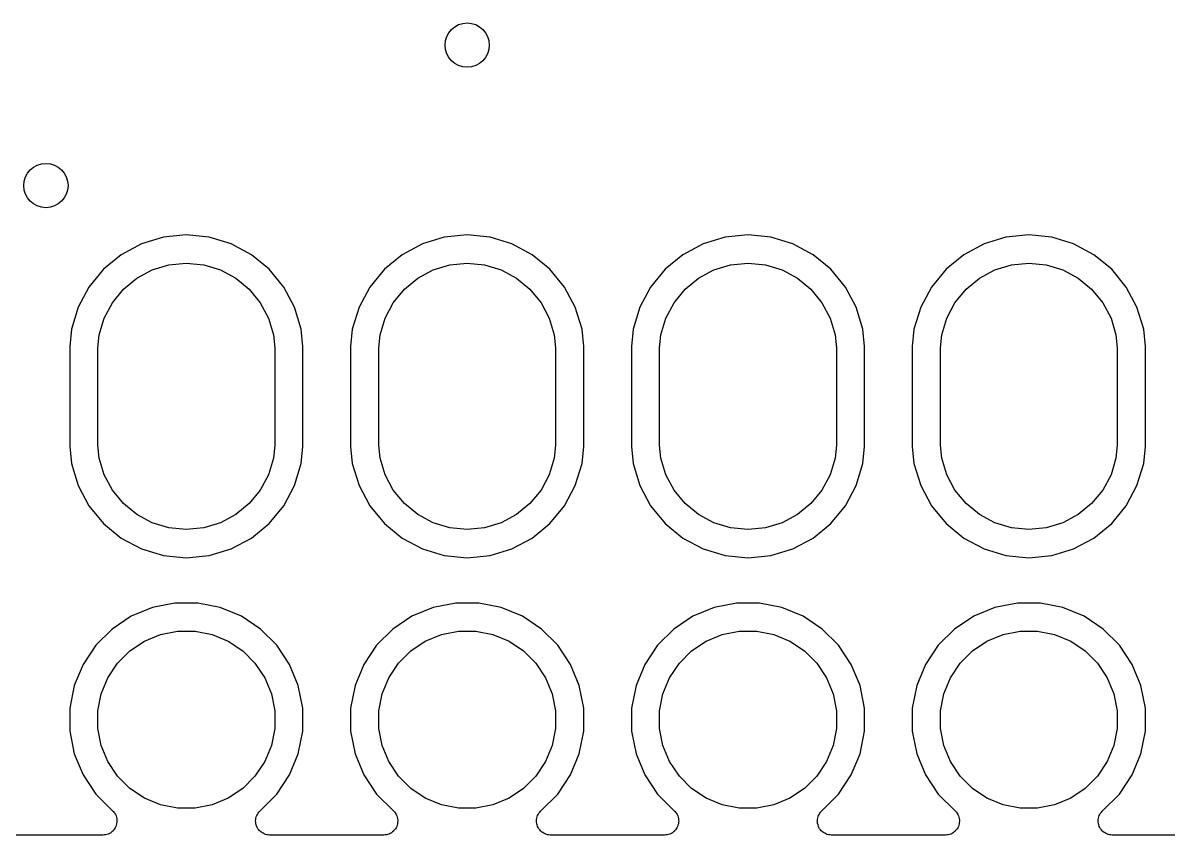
# Model space of a CAD drawing. Extents: x 74.6 to 163.3, y -89.7 to -63.9.
# Drawn here: x 119.81 to 130.16, y -89.69 to -82.35 of the extents above; entities that cross this region are included whole.
import ezdxf

# ---------------------------------------------------------------- set-up
doc = ezdxf.new("R2010")
doc.units = 0
doc.layers.add('BLACK', color=7, linetype='CONTINUOUS')

msp = doc.modelspace()

# ---------------------------------------------------------------- linework, layer by layer
at = {"layer": 'BLACK', "linetype": 'CONTINUOUS'}
for p, q in [((121.078, -84.2862), (120.88, -84.3465)), ((121.285, -84.2659), (121.078, -84.2862)), ((121.492, -84.2862), (121.285, -84.2659)), ((121.69, -84.3465), (121.492, -84.2862)), ((123.618, -84.2862), (123.42, -84.3465)), ((123.825, -84.2659), (123.618, -84.2862)), ((124.032, -84.2862), (123.825, -84.2659)), ((124.23, -84.3465), (124.032, -84.2862)), ((126.158, -84.2862), (125.96, -84.3465)), ((126.365, -84.2659), (126.158, -84.2862)), ((126.572, -84.2862), (126.365, -84.2659)), ((126.77, -84.3465), (126.572, -84.2862)), ((128.698, -84.2862), (128.5, -84.3465)), ((128.905, -84.2659), (128.698, -84.2862)), ((129.112, -84.2862), (128.905, -84.2659)), ((129.31, -84.3465), (129.112, -84.2862)), ((120.88, -84.3465), (120.697, -84.4444)), ((121.873, -84.4444), (121.69, -84.3465)), ((123.42, -84.3465), (123.237, -84.4444)), ((124.413, -84.4444), (124.23, -84.3465)), ((125.96, -84.3465), (125.777, -84.4444)), ((126.953, -84.4444), (126.77, -84.3465)), ((128.5, -84.3465), (128.317, -84.4444)), ((129.493, -84.4444), (129.31, -84.3465)), ((120.697, -84.4444), (120.536, -84.5761)), ((122.034, -84.5761), (121.873, -84.4444)), ((123.237, -84.4444), (123.076, -84.5761)), ((124.574, -84.5761), (124.413, -84.4444)), ((125.777, -84.4444), (125.616, -84.5761)), ((127.114, -84.5761), (126.953, -84.4444)), ((128.317, -84.4444), (128.156, -84.5761)), ((129.654, -84.5761), (129.493, -84.4444)), ((120.536, -84.5761), (120.404, -84.7366)), ((120.838, -84.6566), (120.977, -84.5823)), ((120.977, -84.5823), (121.128, -84.5366)), ((121.128, -84.5366), (121.285, -84.5211)), ((121.285, -84.5211), (121.442, -84.5366)), ((121.442, -84.5366), (121.593, -84.5823)), ((121.593, -84.5823), (121.732, -84.6566)), ((122.166, -84.7366), (122.034, -84.5761)), ((123.076, -84.5761), (122.944, -84.7366)), ((123.378, -84.6566), (123.517, -84.5823)), ((123.517, -84.5823), (123.668, -84.5366)), ((123.668, -84.5366), (123.825, -84.5211)), ((123.825, -84.5211), (123.982, -84.5366)), ((123.982, -84.5366), (124.133, -84.5823)), ((124.133, -84.5823), (124.272, -84.6566)), ((124.706, -84.7366), (124.574, -84.5761)), ((125.616, -84.5761), (125.484, -84.7366)), ((125.918, -84.6566), (126.057, -84.5823)), ((126.057, -84.5823), (126.208, -84.5366)), ((126.208, -84.5366), (126.365, -84.5211)), ((126.365, -84.5211), (126.522, -84.5366)), ((126.522, -84.5366), (126.673, -84.5823)), ((126.673, -84.5823), (126.812, -84.6566)), ((127.246, -84.7366), (127.114, -84.5761)), ((128.156, -84.5761), (128.024, -84.7366)), ((128.458, -84.6566), (128.597, -84.5823)), ((128.597, -84.5823), (128.748, -84.5366)), ((128.748, -84.5366), (128.905, -84.5211)), ((128.905, -84.5211), (129.062, -84.5366)), ((129.062, -84.5366), (129.213, -84.5823)), ((129.213, -84.5823), (129.352, -84.6566)), ((129.786, -84.7366), (129.654, -84.5761)), ((120.717, -84.7566), (120.838, -84.6566)), ((121.732, -84.6566), (121.853, -84.7566)), ((123.257, -84.7566), (123.378, -84.6566)), ((124.272, -84.6566), (124.393, -84.7566)), ((125.797, -84.7566), (125.918, -84.6566)), ((126.812, -84.6566), (126.933, -84.7566)), ((128.337, -84.7566), (128.458, -84.6566)), ((129.352, -84.6566), (129.473, -84.7566)), ((120.404, -84.7366), (120.307, -84.9197)), ((120.617, -84.8784), (120.717, -84.7566)), ((121.853, -84.7566), (121.953, -84.8784)), ((122.263, -84.9197), (122.166, -84.7366)), ((122.944, -84.7366), (122.847, -84.9197)), ((123.157, -84.8784), (123.257, -84.7566)), ((124.393, -84.7566), (124.493, -84.8784)), ((124.803, -84.9197), (124.706, -84.7366)), ((125.484, -84.7366), (125.387, -84.9197)), ((125.697, -84.8784), (125.797, -84.7566)), ((126.933, -84.7566), (127.033, -84.8784)), ((127.343, -84.9197), (127.246, -84.7366)), ((128.024, -84.7366), (127.927, -84.9197)), ((128.237, -84.8784), (128.337, -84.7566)), ((129.473, -84.7566), (129.573, -84.8784)), ((129.883, -84.9197), (129.786, -84.7366)), ((120.307, -84.9197), (120.246, -85.1184)), ((120.542, -85.0174), (120.617, -84.8784)), ((121.953, -84.8784), (122.028, -85.0174)), ((122.324, -85.1184), (122.263, -84.9197)), ((122.847, -84.9197), (122.786, -85.1184)), ((123.082, -85.0174), (123.157, -84.8784)), ((124.493, -84.8784), (124.568, -85.0174)), ((124.864, -85.1184), (124.803, -84.9197)), ((125.387, -84.9197), (125.326, -85.1184)), ((125.622, -85.0174), (125.697, -84.8784)), ((127.033, -84.8784), (127.108, -85.0174)), ((127.404, -85.1184), (127.343, -84.9197)), ((127.927, -84.9197), (127.866, -85.1184)), ((128.162, -85.0174), (128.237, -84.8784)), ((129.573, -84.8784), (129.648, -85.0174)), ((129.944, -85.1184), (129.883, -84.9197)), ((120.497, -85.1682), (120.542, -85.0174)), ((122.028, -85.0174), (122.073, -85.1682)), ((123.037, -85.1682), (123.082, -85.0174)), ((124.568, -85.0174), (124.613, -85.1682)), ((125.577, -85.1682), (125.622, -85.0174)), ((127.108, -85.0174), (127.153, -85.1682)), ((128.117, -85.1682), (128.162, -85.0174)), ((129.648, -85.0174), (129.693, -85.1682)), ((120.246, -85.1184), (120.231, -85.2732)), ((122.339, -85.2732), (122.324, -85.1184)), ((122.786, -85.1184), (122.771, -85.2732)), ((124.879, -85.2732), (124.864, -85.1184)), ((125.326, -85.1184), (125.311, -85.2732)), ((127.419, -85.2732), (127.404, -85.1184)), ((127.866, -85.1184), (127.851, -85.2732)), ((129.959, -85.2732), (129.944, -85.1184)), ((120.485, -85.2857), (120.497, -85.1682)), ((122.073, -85.1682), (122.085, -85.2857)), ((123.025, -85.2857), (123.037, -85.1682)), ((124.613, -85.1682), (124.625, -85.2857)), ((125.565, -85.2857), (125.577, -85.1682)), ((127.153, -85.1682), (127.165, -85.2857)), ((128.105, -85.2857), (128.117, -85.1682)), ((129.693, -85.1682), (129.705, -85.2857)), ((120.231, -85.2732), (120.231, -86.1768)), ((120.485, -86.1643), (120.485, -85.2857)), ((122.085, -85.2857), (122.085, -86.1643)), ((122.339, -86.1768), (122.339, -85.2732)), ((122.771, -85.2732), (122.771, -86.1768)), ((123.025, -86.1643), (123.025, -85.2857)), ((124.625, -85.2857), (124.625, -86.1643)), ((124.879, -86.1768), (124.879, -85.2732)), ((125.311, -85.2732), (125.311, -86.1768)), ((125.565, -86.1643), (125.565, -85.2857)), ((127.165, -85.2857), (127.165, -86.1643)), ((127.419, -86.1768), (127.419, -85.2732)), ((127.851, -85.2732), (127.851, -86.1768)), ((128.105, -86.1643), (128.105, -85.2857)), ((129.705, -85.2857), (129.705, -86.1643)), ((129.959, -86.1768), (129.959, -85.2732)), ((120.497, -86.2818), (120.485, -86.1643)), ((122.085, -86.1643), (122.073, -86.2818)), ((123.037, -86.2818), (123.025, -86.1643)), ((124.625, -86.1643), (124.613, -86.2818)), ((125.577, -86.2818), (125.565, -86.1643)), ((127.165, -86.1643), (127.153, -86.2818)), ((128.117, -86.2818), (128.105, -86.1643)), ((129.705, -86.1643), (129.693, -86.2818)), ((120.231, -86.1768), (120.246, -86.3316)), ((122.324, -86.3316), (122.339, -86.1768)), ((122.771, -86.1768), (122.786, -86.3316)), ((124.864, -86.3316), (124.879, -86.1768)), ((125.311, -86.1768), (125.326, -86.3316)), ((127.404, -86.3316), (127.419, -86.1768)), ((127.851, -86.1768), (127.866, -86.3316)), ((129.944, -86.3316), (129.959, -86.1768)), ((120.246, -86.3316), (120.307, -86.5303)), ((120.542, -86.4326), (120.497, -86.2818)), ((122.073, -86.2818), (122.028, -86.4326)), ((122.263, -86.5303), (122.324, -86.3316)), ((122.786, -86.3316), (122.847, -86.5303)), ((123.082, -86.4326), (123.037, -86.2818)), ((124.613, -86.2818), (124.568, -86.4326)), ((124.803, -86.5303), (124.864, -86.3316)), ((125.326, -86.3316), (125.387, -86.5303)), ((125.622, -86.4326), (125.577, -86.2818)), ((127.153, -86.2818), (127.108, -86.4326)), ((127.343, -86.5303), (127.404, -86.3316)), ((127.866, -86.3316), (127.927, -86.5303)), ((128.162, -86.4326), (128.117, -86.2818)), ((129.693, -86.2818), (129.648, -86.4326)), ((129.883, -86.5303), (129.944, -86.3316)), ((120.617, -86.5716), (120.542, -86.4326)), ((122.028, -86.4326), (121.953, -86.5716)), ((123.157, -86.5716), (123.082, -86.4326)), ((124.568, -86.4326), (124.493, -86.5716)), ((125.697, -86.5716), (125.622, -86.4326)), ((127.108, -86.4326), (127.033, -86.5716)), ((128.237, -86.5716), (128.162, -86.4326)), ((129.648, -86.4326), (129.573, -86.5716)), ((120.307, -86.5303), (120.404, -86.7134)), ((120.717, -86.6934), (120.617, -86.5716)), ((121.953, -86.5716), (121.853, -86.6934)), ((122.166, -86.7134), (122.263, -86.5303)), ((122.847, -86.5303), (122.944, -86.7134)), ((123.257, -86.6934), (123.157, -86.5716)), ((124.493, -86.5716), (124.393, -86.6934)), ((124.706, -86.7134), (124.803, -86.5303)), ((125.387, -86.5303), (125.484, -86.7134)), ((125.797, -86.6934), (125.697, -86.5716)), ((127.033, -86.5716), (126.933, -86.6934)), ((127.246, -86.7134), (127.343, -86.5303)), ((127.927, -86.5303), (128.024, -86.7134)), ((128.337, -86.6934), (128.237, -86.5716)), ((129.573, -86.5716), (129.473, -86.6934)), ((129.786, -86.7134), (129.883, -86.5303)), ((120.404, -86.7134), (120.536, -86.8739)), ((120.838, -86.7934), (120.717, -86.6934)), ((120.977, -86.8677), (120.838, -86.7934)), ((121.732, -86.7934), (121.593, -86.8677)), ((121.853, -86.6934), (121.732, -86.7934)), ((122.034, -86.8739), (122.166, -86.7134)), ((122.944, -86.7134), (123.076, -86.8739)), ((123.378, -86.7934), (123.257, -86.6934)), ((123.517, -86.8677), (123.378, -86.7934)), ((124.272, -86.7934), (124.133, -86.8677)), ((124.393, -86.6934), (124.272, -86.7934)), ((124.574, -86.8739), (124.706, -86.7134)), ((125.484, -86.7134), (125.616, -86.8739)), ((125.918, -86.7934), (125.797, -86.6934)), ((126.057, -86.8677), (125.918, -86.7934)), ((126.812, -86.7934), (126.673, -86.8677)), ((126.933, -86.6934), (126.812, -86.7934)), ((127.114, -86.8739), (127.246, -86.7134)), ((128.024, -86.7134), (128.156, -86.8739)), ((128.458, -86.7934), (128.337, -86.6934)), ((128.597, -86.8677), (128.458, -86.7934)), ((129.352, -86.7934), (129.213, -86.8677)), ((129.473, -86.6934), (129.352, -86.7934)), ((129.654, -86.8739), (129.786, -86.7134)), ((120.536, -86.8739), (120.697, -87.0056)), ((121.128, -86.9134), (120.977, -86.8677)), ((121.593, -86.8677), (121.442, -86.9134)), ((121.873, -87.0056), (122.034, -86.8739)), ((123.076, -86.8739), (123.237, -87.0056)), ((123.668, -86.9134), (123.517, -86.8677)), ((124.133, -86.8677), (123.982, -86.9134)), ((124.413, -87.0056), (124.574, -86.8739)), ((125.616, -86.8739), (125.777, -87.0056)), ((126.208, -86.9134), (126.057, -86.8677)), ((126.673, -86.8677), (126.522, -86.9134)), ((126.953, -87.0056), (127.114, -86.8739)), ((128.156, -86.8739), (128.317, -87.0056)), ((128.748, -86.9134), (128.597, -86.8677)), ((129.213, -86.8677), (129.062, -86.9134)), ((129.493, -87.0056), (129.654, -86.8739)), ((121.285, -86.9289), (121.128, -86.9134)), ((121.442, -86.9134), (121.285, -86.9289)), ((123.825, -86.9289), (123.668, -86.9134)), ((123.982, -86.9134), (123.825, -86.9289)), ((126.365, -86.9289), (126.208, -86.9134)), ((126.522, -86.9134), (126.365, -86.9289)), ((128.905, -86.9289), (128.748, -86.9134)), ((129.062, -86.9134), (128.905, -86.9289)), ((120.697, -87.0056), (120.88, -87.1035)), ((120.88, -87.1035), (121.078, -87.1637)), ((121.492, -87.1637), (121.69, -87.1035)), ((121.69, -87.1035), (121.873, -87.0056)), ((123.237, -87.0056), (123.42, -87.1035)), ((123.42, -87.1035), (123.618, -87.1637)), ((124.032, -87.1637), (124.23, -87.1035)), ((124.23, -87.1035), (124.413, -87.0056)), ((125.777, -87.0056), (125.96, -87.1035)), ((125.96, -87.1035), (126.158, -87.1637)), ((126.572, -87.1637), (126.77, -87.1035)), ((126.77, -87.1035), (126.953, -87.0056)), ((128.317, -87.0056), (128.5, -87.1035)), ((128.5, -87.1035), (128.698, -87.1637)), ((129.112, -87.1637), (129.31, -87.1035)), ((129.31, -87.1035), (129.493, -87.0056)), ((121.078, -87.1637), (121.285, -87.1841)), ((121.285, -87.1841), (121.492, -87.1637)), ((123.618, -87.1637), (123.825, -87.1841)), ((123.825, -87.1841), (124.032, -87.1637)), ((126.158, -87.1637), (126.365, -87.1841)), ((126.365, -87.1841), (126.572, -87.1637)), ((128.698, -87.1637), (128.905, -87.1841)), ((128.905, -87.1841), (129.112, -87.1637)), ((121.181, -87.592), (120.978, -87.6325)), ((121.389, -87.592), (121.181, -87.592)), ((121.592, -87.6325), (121.389, -87.592)), ((123.721, -87.592), (123.518, -87.6325)), ((123.929, -87.592), (123.721, -87.592)), ((124.132, -87.6325), (123.929, -87.592)), ((126.261, -87.592), (126.058, -87.6325)), ((126.469, -87.592), (126.261, -87.592)), ((126.672, -87.6325), (126.469, -87.592)), ((128.801, -87.592), (128.598, -87.6325)), ((129.009, -87.592), (128.801, -87.592)), ((129.212, -87.6325), (129.009, -87.592)), ((120.786, -87.712), (120.613, -87.8273)), ((120.978, -87.6325), (120.786, -87.712)), ((121.784, -87.712), (121.592, -87.6325)), ((121.957, -87.8273), (121.784, -87.712)), ((123.326, -87.712), (123.153, -87.8273)), ((123.518, -87.6325), (123.326, -87.712)), ((124.324, -87.712), (124.132, -87.6325)), ((124.497, -87.8273), (124.324, -87.712)), ((125.866, -87.712), (125.693, -87.8273)), ((126.058, -87.6325), (125.866, -87.712)), ((126.864, -87.712), (126.672, -87.6325)), ((127.037, -87.8273), (126.864, -87.712)), ((128.406, -87.712), (128.233, -87.8273)), ((128.598, -87.6325), (128.406, -87.712)), ((129.404, -87.712), (129.212, -87.6325)), ((129.577, -87.8273), (129.404, -87.712)), ((120.613, -87.8273), (120.466, -87.9741)), ((122.104, -87.9741), (121.957, -87.8273)), ((123.153, -87.8273), (123.006, -87.9741)), ((124.644, -87.9741), (124.497, -87.8273)), ((125.693, -87.8273), (125.546, -87.9741)), ((127.184, -87.9741), (127.037, -87.8273)), ((128.233, -87.8273), (128.086, -87.9741)), ((129.724, -87.9741), (129.577, -87.8273)), ((120.906, -87.937), (121.052, -87.8767)), ((121.052, -87.8767), (121.206, -87.846)), ((121.206, -87.846), (121.364, -87.846)), ((121.364, -87.846), (121.518, -87.8767)), ((121.518, -87.8767), (121.664, -87.937)), ((123.446, -87.937), (123.592, -87.8767)), ((123.592, -87.8767), (123.746, -87.846)), ((123.746, -87.846), (123.904, -87.846)), ((123.904, -87.846), (124.058, -87.8767)), ((124.058, -87.8767), (124.204, -87.937)), ((125.986, -87.937), (126.132, -87.8767)), ((126.132, -87.8767), (126.286, -87.846)), ((126.286, -87.846), (126.444, -87.846)), ((126.444, -87.846), (126.598, -87.8767)), ((126.598, -87.8767), (126.744, -87.937)), ((128.526, -87.937), (128.672, -87.8767)), ((128.672, -87.8767), (128.826, -87.846)), ((128.826, -87.846), (128.984, -87.846)), ((128.984, -87.846), (129.138, -87.8767)), ((129.138, -87.8767), (129.284, -87.937)), ((120.466, -87.9741), (120.351, -88.1467)), ((120.664, -88.136), (120.775, -88.0246)), ((120.775, -88.0246), (120.906, -87.937)), ((121.664, -87.937), (121.795, -88.0246)), ((121.795, -88.0246), (121.906, -88.136)), ((122.219, -88.1467), (122.104, -87.9741)), ((123.006, -87.9741), (122.891, -88.1467)), ((123.204, -88.136), (123.315, -88.0246)), ((123.315, -88.0246), (123.446, -87.937)), ((124.204, -87.937), (124.335, -88.0246)), ((124.335, -88.0246), (124.446, -88.136)), ((124.759, -88.1467), (124.644, -87.9741)), ((125.546, -87.9741), (125.431, -88.1467)), ((125.744, -88.136), (125.855, -88.0246)), ((125.855, -88.0246), (125.986, -87.937)), ((126.744, -87.937), (126.875, -88.0246)), ((126.875, -88.0246), (126.986, -88.136)), ((127.299, -88.1467), (127.184, -87.9741)), ((128.086, -87.9741), (127.971, -88.1467)), ((128.284, -88.136), (128.395, -88.0246)), ((128.395, -88.0246), (128.526, -87.937)), ((129.284, -87.937), (129.415, -88.0246)), ((129.415, -88.0246), (129.526, -88.136)), ((129.839, -88.1467), (129.724, -87.9741)), ((120.576, -88.2671), (120.664, -88.136)), ((121.906, -88.136), (121.994, -88.2671)), ((123.116, -88.2671), (123.204, -88.136)), ((124.446, -88.136), (124.534, -88.2671)), ((125.656, -88.2671), (125.744, -88.136)), ((126.986, -88.136), (127.074, -88.2671)), ((128.196, -88.2671), (128.284, -88.136)), ((129.526, -88.136), (129.614, -88.2671)), ((120.351, -88.1467), (120.272, -88.3386)), ((122.298, -88.3386), (122.219, -88.1467)), ((122.891, -88.1467), (122.812, -88.3386)), ((124.838, -88.3386), (124.759, -88.1467)), ((125.431, -88.1467), (125.352, -88.3386)), ((127.378, -88.3386), (127.299, -88.1467)), ((127.971, -88.1467), (127.892, -88.3386)), ((129.918, -88.3386), (129.839, -88.1467)), ((120.272, -88.3386), (120.231, -88.5422)), ((120.516, -88.4126), (120.576, -88.2671)), ((121.994, -88.2671), (122.054, -88.4126)), ((122.339, -88.5422), (122.298, -88.3386)), ((122.812, -88.3386), (122.771, -88.5422)), ((123.056, -88.4126), (123.116, -88.2671)), ((124.534, -88.2671), (124.594, -88.4126)), ((124.879, -88.5422), (124.838, -88.3386)), ((125.352, -88.3386), (125.311, -88.5422)), ((125.596, -88.4126), (125.656, -88.2671)), ((127.074, -88.2671), (127.134, -88.4126)), ((127.419, -88.5422), (127.378, -88.3386)), ((127.892, -88.3386), (127.851, -88.5422)), ((128.136, -88.4126), (128.196, -88.2671)), ((129.614, -88.2671), (129.674, -88.4126)), ((129.959, -88.5422), (129.918, -88.3386)), ((120.485, -88.5672), (120.516, -88.4126)), ((122.054, -88.4126), (122.085, -88.5672)), ((123.025, -88.5672), (123.056, -88.4126)), ((124.594, -88.4126), (124.625, -88.5672)), ((125.565, -88.5672), (125.596, -88.4126)), ((127.134, -88.4126), (127.165, -88.5672)), ((128.105, -88.5672), (128.136, -88.4126)), ((129.674, -88.4126), (129.705, -88.5672)), ((120.231, -88.5422), (120.231, -88.7498)), ((122.339, -88.7498), (122.339, -88.5422)), ((122.771, -88.5422), (122.771, -88.7498)), ((124.879, -88.7498), (124.879, -88.5422)), ((125.311, -88.5422), (125.311, -88.7498)), ((127.419, -88.7498), (127.419, -88.5422)), ((127.851, -88.5422), (127.851, -88.7498)), ((129.959, -88.7498), (129.959, -88.5422)), ((120.485, -88.7248), (120.485, -88.5672)), ((122.085, -88.5672), (122.085, -88.7248)), ((123.025, -88.7248), (123.025, -88.5672)), ((124.625, -88.5672), (124.625, -88.7248)), ((125.565, -88.7248), (125.565, -88.5672)), ((127.165, -88.5672), (127.165, -88.7248)), ((128.105, -88.7248), (128.105, -88.5672)), ((129.705, -88.5672), (129.705, -88.7248)), ((120.231, -88.7498), (120.272, -88.9534)), ((120.516, -88.8794), (120.485, -88.7248)), ((122.085, -88.7248), (122.054, -88.8794)), ((122.298, -88.9534), (122.339, -88.7498)), ((122.771, -88.7498), (122.812, -88.9534)), ((123.056, -88.8794), (123.025, -88.7248)), ((124.625, -88.7248), (124.594, -88.8794)), ((124.838, -88.9534), (124.879, -88.7498)), ((125.311, -88.7498), (125.352, -88.9534)), ((125.596, -88.8794), (125.565, -88.7248)), ((127.165, -88.7248), (127.134, -88.8794)), ((127.378, -88.9534), (127.419, -88.7498)), ((127.851, -88.7498), (127.892, -88.9534)), ((128.136, -88.8794), (128.105, -88.7248)), ((129.705, -88.7248), (129.674, -88.8794)), ((129.918, -88.9534), (129.959, -88.7498)), ((120.272, -88.9534), (120.351, -89.1453)), ((120.576, -89.0249), (120.516, -88.8794)), ((122.054, -88.8794), (121.994, -89.0249)), ((122.219, -89.1453), (122.298, -88.9534)), ((122.812, -88.9534), (122.891, -89.1453)), ((123.116, -89.0249), (123.056, -88.8794)), ((124.594, -88.8794), (124.534, -89.0249)), ((124.759, -89.1453), (124.838, -88.9534)), ((125.352, -88.9534), (125.431, -89.1453)), ((125.656, -89.0249), (125.596, -88.8794)), ((127.134, -88.8794), (127.074, -89.0249)), ((127.299, -89.1453), (127.378, -88.9534)), ((127.892, -88.9534), (127.971, -89.1453)), ((128.196, -89.0249), (128.136, -88.8794)), ((129.674, -88.8794), (129.614, -89.0249)), ((129.839, -89.1453), (129.918, -88.9534)), ((120.664, -89.156), (120.576, -89.0249)), ((121.994, -89.0249), (121.906, -89.156)), ((123.204, -89.156), (123.116, -89.0249)), ((124.534, -89.0249), (124.446, -89.156)), ((125.744, -89.156), (125.656, -89.0249)), ((127.074, -89.0249), (126.986, -89.156)), ((128.284, -89.156), (128.196, -89.0249)), ((129.614, -89.0249), (129.526, -89.156)), ((120.351, -89.1453), (120.466, -89.3179)), ((120.775, -89.2674), (120.664, -89.156)), ((121.906, -89.156), (121.795, -89.2674)), ((122.104, -89.3179), (122.219, -89.1453)), ((122.891, -89.1453), (123.006, -89.3179)), ((123.315, -89.2674), (123.204, -89.156)), ((124.446, -89.156), (124.335, -89.2674)), ((124.644, -89.3179), (124.759, -89.1453)), ((125.431, -89.1453), (125.546, -89.3179)), ((125.855, -89.2674), (125.744, -89.156)), ((126.986, -89.156), (126.875, -89.2674)), ((127.184, -89.3179), (127.299, -89.1453)), ((127.971, -89.1453), (128.086, -89.3179)), ((128.395, -89.2674), (128.284, -89.156)), ((129.526, -89.156), (129.415, -89.2674)), ((129.724, -89.3179), (129.839, -89.1453)), ((120.906, -89.355), (120.775, -89.2674)), ((121.795, -89.2674), (121.664, -89.355)), ((123.446, -89.355), (123.315, -89.2674)), ((124.335, -89.2674), (124.204, -89.355)), ((125.986, -89.355), (125.855, -89.2674)), ((126.875, -89.2674), (126.744, -89.355)), ((128.526, -89.355), (128.395, -89.2674)), ((129.415, -89.2674), (129.284, -89.355)), ((120.466, -89.3179), (120.621, -89.4722)), ((121.052, -89.4153), (120.906, -89.355)), ((121.664, -89.355), (121.518, -89.4153)), ((121.949, -89.4722), (122.104, -89.3179)), ((123.006, -89.3179), (123.161, -89.4722)), ((123.592, -89.4153), (123.446, -89.355)), ((124.204, -89.355), (124.058, -89.4153)), ((124.489, -89.4722), (124.644, -89.3179)), ((125.546, -89.3179), (125.701, -89.4722)), ((126.132, -89.4153), (125.986, -89.355)), ((126.744, -89.355), (126.598, -89.4153)), ((127.029, -89.4722), (127.184, -89.3179)), ((128.086, -89.3179), (128.241, -89.4722)), ((128.672, -89.4153), (128.526, -89.355)), ((129.284, -89.355), (129.138, -89.4153)), ((129.569, -89.4722), (129.724, -89.3179)), ((120.621, -89.4722), (120.622, -89.4731)), ((120.622, -89.4731), (120.622, -89.4731)), ((120.622, -89.4731), (120.622, -89.4732)), ((120.622, -89.4732), (120.622, -89.4735)), ((120.622, -89.4735), (120.63, -89.4831)), ((120.63, -89.4831), (120.637, -89.4925)), ((121.206, -89.446), (121.052, -89.4153)), ((121.364, -89.446), (121.206, -89.446)), ((121.518, -89.4153), (121.364, -89.446)), ((121.934, -89.491), (121.942, -89.4816)), ((121.942, -89.4816), (121.949, -89.4722)), ((123.161, -89.4722), (123.162, -89.4731)), ((123.162, -89.4731), (123.162, -89.4731)), ((123.162, -89.4731), (123.162, -89.4732)), ((123.162, -89.4732), (123.162, -89.4735)), ((123.162, -89.4735), (123.17, -89.4831)), ((123.17, -89.4831), (123.177, -89.4925)), ((123.746, -89.446), (123.592, -89.4153)), ((123.904, -89.446), (123.746, -89.446)), ((124.058, -89.4153), (123.904, -89.446)), ((124.474, -89.491), (124.482, -89.4816)), ((124.482, -89.4816), (124.489, -89.4722)), ((125.701, -89.4722), (125.702, -89.4731)), ((125.702, -89.4731), (125.702, -89.4731)), ((125.702, -89.4731), (125.702, -89.4732)), ((125.702, -89.4732), (125.702, -89.4735)), ((125.702, -89.4735), (125.71, -89.4831)), ((125.71, -89.4831), (125.717, -89.4925)), ((126.286, -89.446), (126.132, -89.4153)), ((126.444, -89.446), (126.286, -89.446)), ((126.598, -89.4153), (126.444, -89.446)), ((127.014, -89.491), (127.022, -89.4816)), ((127.022, -89.4816), (127.029, -89.4722)), ((128.241, -89.4722), (128.242, -89.4731)), ((128.242, -89.4731), (128.242, -89.4731)), ((128.242, -89.4731), (128.242, -89.4732)), ((128.242, -89.4732), (128.242, -89.4735)), ((128.242, -89.4735), (128.25, -89.4831)), ((128.25, -89.4831), (128.257, -89.4925)), ((128.826, -89.446), (128.672, -89.4153)), ((128.984, -89.446), (128.826, -89.446)), ((129.138, -89.4153), (128.984, -89.446)), ((129.554, -89.491), (129.562, -89.4816)), ((129.562, -89.4816), (129.569, -89.4722)), ((120.637, -89.4925), (120.637, -89.4927)), ((120.637, -89.4927), (120.637, -89.4928)), ((120.637, -89.4928), (120.643, -89.5037)), ((120.643, -89.5037), (120.649, -89.5144)), ((120.649, -89.5144), (120.649, -89.5146)), ((120.649, -89.5146), (120.649, -89.5148)), ((120.649, -89.5148), (120.652, -89.5267)), ((120.655, -89.588), (120.651, -89.5997)), ((120.652, -89.5267), (120.656, -89.5382)), ((120.656, -89.5755), (120.655, -89.5875)), ((120.655, -89.5875), (120.655, -89.5877)), ((120.655, -89.5877), (120.655, -89.588)), ((120.656, -89.5382), (120.656, -89.5384)), ((120.656, -89.5384), (120.656, -89.5386)), ((120.656, -89.5386), (120.657, -89.5508)), ((120.658, -89.5633), (120.656, -89.5755)), ((120.657, -89.5508), (120.658, -89.5629)), ((120.658, -89.5629), (120.658, -89.5631)), ((120.658, -89.5631), (120.658, -89.5633)), ((121.912, -89.5611), (121.913, -89.549)), ((121.912, -89.5613), (121.912, -89.5611)), ((121.912, -89.5616), (121.912, -89.5613)), ((121.913, -89.5736), (121.912, -89.5616)), ((121.913, -89.549), (121.915, -89.5369)), ((121.914, -89.5858), (121.913, -89.5736)), ((121.914, -89.586), (121.914, -89.5858)), ((121.915, -89.5862), (121.914, -89.586)), ((121.915, -89.5365), (121.918, -89.5247)), ((121.915, -89.5367), (121.915, -89.5365)), ((121.915, -89.5369), (121.915, -89.5367)), ((121.918, -89.5979), (121.915, -89.5862)), ((121.918, -89.5247), (121.922, -89.5132)), ((121.922, -89.5128), (121.928, -89.5019)), ((121.922, -89.513), (121.922, -89.5128)), ((121.922, -89.5132), (121.922, -89.513)), ((121.928, -89.5019), (121.934, -89.4914)), ((121.934, -89.4912), (121.934, -89.491)), ((121.934, -89.4914), (121.934, -89.4912)), ((123.177, -89.4925), (123.177, -89.4927)), ((123.177, -89.4927), (123.177, -89.4928)), ((123.177, -89.4928), (123.183, -89.5037)), ((123.183, -89.5037), (123.189, -89.5144)), ((123.189, -89.5144), (123.189, -89.5146)), ((123.189, -89.5146), (123.189, -89.5148)), ((123.189, -89.5148), (123.192, -89.5267)), ((123.195, -89.588), (123.191, -89.5997)), ((123.192, -89.5267), (123.196, -89.5382)), ((123.196, -89.5755), (123.195, -89.5875)), ((123.195, -89.5875), (123.195, -89.5877)), ((123.195, -89.5877), (123.195, -89.588)), ((123.196, -89.5382), (123.196, -89.5384)), ((123.196, -89.5384), (123.196, -89.5386)), ((123.196, -89.5386), (123.197, -89.5508)), ((123.198, -89.5633), (123.196, -89.5755)), ((123.197, -89.5508), (123.198, -89.5629)), ((123.198, -89.5629), (123.198, -89.5631)), ((123.198, -89.5631), (123.198, -89.5633)), ((124.452, -89.5611), (124.453, -89.549)), ((124.452, -89.5613), (124.452, -89.5611)), ((124.452, -89.5616), (124.452, -89.5613)), ((124.453, -89.5736), (124.452, -89.5616)), ((124.453, -89.549), (124.455, -89.5369)), ((124.454, -89.5858), (124.453, -89.5736)), ((124.454, -89.586), (124.454, -89.5858)), ((124.455, -89.5862), (124.454, -89.586)), ((124.455, -89.5365), (124.458, -89.5247)), ((124.455, -89.5367), (124.455, -89.5365)), ((124.455, -89.5369), (124.455, -89.5367)), ((124.458, -89.5979), (124.455, -89.5862)), ((124.458, -89.5247), (124.462, -89.5132)), ((124.462, -89.5128), (124.468, -89.5019)), ((124.462, -89.513), (124.462, -89.5128)), ((124.462, -89.5132), (124.462, -89.513)), ((124.468, -89.5019), (124.474, -89.4914)), ((124.474, -89.4912), (124.474, -89.491)), ((124.474, -89.4914), (124.474, -89.4912)), ((125.717, -89.4925), (125.717, -89.4927)), ((125.717, -89.4927), (125.717, -89.4928)), ((125.717, -89.4928), (125.723, -89.5037)), ((125.723, -89.5037), (125.729, -89.5144)), ((125.729, -89.5144), (125.729, -89.5146)), ((125.729, -89.5146), (125.729, -89.5148)), ((125.729, -89.5148), (125.732, -89.5267)), ((125.735, -89.588), (125.731, -89.5997)), ((125.732, -89.5267), (125.736, -89.5382)), ((125.736, -89.5755), (125.735, -89.5875)), ((125.735, -89.5875), (125.735, -89.5877)), ((125.735, -89.5877), (125.735, -89.588)), ((125.736, -89.5382), (125.736, -89.5384)), ((125.736, -89.5384), (125.736, -89.5386)), ((125.736, -89.5386), (125.737, -89.5508)), ((125.738, -89.5633), (125.736, -89.5755)), ((125.737, -89.5508), (125.738, -89.5629)), ((125.738, -89.5629), (125.738, -89.5631)), ((125.738, -89.5631), (125.738, -89.5633)), ((126.992, -89.5611), (126.993, -89.549)), ((126.992, -89.5613), (126.992, -89.5611)), ((126.992, -89.5616), (126.992, -89.5613)), ((126.993, -89.5736), (126.992, -89.5616)), ((126.993, -89.549), (126.995, -89.5369)), ((126.994, -89.5858), (126.993, -89.5736)), ((126.994, -89.586), (126.994, -89.5858)), ((126.995, -89.5862), (126.994, -89.586)), ((126.995, -89.5365), (126.998, -89.5247)), ((126.995, -89.5367), (126.995, -89.5365)), ((126.995, -89.5369), (126.995, -89.5367)), ((126.998, -89.5979), (126.995, -89.5862)), ((126.998, -89.5247), (127.002, -89.5132)), ((127.002, -89.5128), (127.008, -89.5019)), ((127.002, -89.513), (127.002, -89.5128)), ((127.002, -89.5132), (127.002, -89.513)), ((127.008, -89.5019), (127.014, -89.4914)), ((127.014, -89.4912), (127.014, -89.491)), ((127.014, -89.4914), (127.014, -89.4912)), ((128.257, -89.4925), (128.257, -89.4927)), ((128.257, -89.4927), (128.257, -89.4928)), ((128.257, -89.4928), (128.263, -89.5037)), ((128.263, -89.5037), (128.269, -89.5144)), ((128.269, -89.5144), (128.269, -89.5146)), ((128.269, -89.5146), (128.269, -89.5148)), ((128.269, -89.5148), (128.272, -89.5267)), ((128.275, -89.588), (128.271, -89.5997)), ((128.272, -89.5267), (128.276, -89.5382)), ((128.276, -89.5755), (128.275, -89.5875)), ((128.275, -89.5875), (128.275, -89.5877)), ((128.275, -89.5877), (128.275, -89.588)), ((128.276, -89.5382), (128.276, -89.5384)), ((128.276, -89.5384), (128.276, -89.5386)), ((128.276, -89.5386), (128.277, -89.5508)), ((128.278, -89.5633), (128.276, -89.5755)), ((128.277, -89.5508), (128.278, -89.5629)), ((128.278, -89.5629), (128.278, -89.5631)), ((128.278, -89.5631), (128.278, -89.5633)), ((129.532, -89.5611), (129.533, -89.549)), ((129.532, -89.5613), (129.532, -89.5611)), ((129.532, -89.5616), (129.532, -89.5613)), ((129.533, -89.5736), (129.532, -89.5616)), ((129.533, -89.549), (129.535, -89.5369)), ((129.534, -89.5858), (129.533, -89.5736)), ((129.534, -89.586), (129.534, -89.5858)), ((129.535, -89.5862), (129.534, -89.586)), ((129.535, -89.5365), (129.538, -89.5247)), ((129.535, -89.5367), (129.535, -89.5365)), ((129.535, -89.5369), (129.535, -89.5367)), ((129.538, -89.5979), (129.535, -89.5862)), ((129.538, -89.5247), (129.542, -89.5132)), ((129.542, -89.5128), (129.548, -89.5019)), ((129.542, -89.513), (129.542, -89.5128)), ((129.542, -89.5132), (129.542, -89.513)), ((129.548, -89.5019), (129.554, -89.4914)), ((129.554, -89.4912), (129.554, -89.491)), ((129.554, -89.4914), (129.554, -89.4912)), ((120.531, -89.689), (119.499, -89.689)), ((120.543, -89.6878), (120.531, -89.689)), ((120.555, -89.6867), (120.543, -89.6878)), ((120.567, -89.6831), (120.555, -89.6866)), ((120.555, -89.6866), (120.555, -89.6866)), ((120.555, -89.6866), (120.555, -89.6867)), ((120.579, -89.6796), (120.567, -89.6831)), ((120.59, -89.6738), (120.579, -89.6794)), ((120.579, -89.6794), (120.579, -89.6795)), ((120.579, -89.6795), (120.579, -89.6796)), ((120.601, -89.668), (120.59, -89.6738)), ((120.61, -89.6601), (120.601, -89.6678)), ((120.601, -89.6678), (120.601, -89.6679)), ((120.601, -89.6679), (120.601, -89.668)), ((120.62, -89.6524), (120.61, -89.6601)), ((120.628, -89.6428), (120.62, -89.6521)), ((120.62, -89.6521), (120.62, -89.6523)), ((120.62, -89.6523), (120.62, -89.6524)), ((120.636, -89.6334), (120.628, -89.6428)), ((120.642, -89.6223), (120.636, -89.633)), ((120.636, -89.633), (120.636, -89.6332)), ((120.636, -89.6332), (120.636, -89.6334)), ((120.648, -89.6116), (120.642, -89.6223)), ((120.651, -89.5997), (120.648, -89.6112)), ((120.648, -89.6112), (120.648, -89.6114)), ((120.648, -89.6114), (120.648, -89.6116)), ((121.921, -89.6096), (121.918, -89.5979)), ((121.922, -89.6098), (121.921, -89.6096)), ((121.922, -89.61), (121.922, -89.6098)), ((121.927, -89.6208), (121.922, -89.61)), ((121.933, -89.6315), (121.927, -89.6208)), ((121.933, -89.6317), (121.933, -89.6315)), ((121.933, -89.6319), (121.933, -89.6317)), ((121.941, -89.6414), (121.933, -89.6319)), ((121.948, -89.6509), (121.941, -89.6414)), ((121.949, -89.651), (121.948, -89.6509)), ((121.949, -89.6512), (121.949, -89.651)), ((121.958, -89.659), (121.949, -89.6512)), ((121.967, -89.6668), (121.958, -89.659)), ((121.968, -89.6669), (121.967, -89.6668)), ((121.968, -89.667), (121.968, -89.6669)), ((121.979, -89.6729), (121.968, -89.667)), ((121.989, -89.6787), (121.979, -89.6729)), ((121.989, -89.6788), (121.989, -89.6787)), ((121.99, -89.6789), (121.989, -89.6788)), ((122.001, -89.6825), (121.99, -89.6789)), ((122.013, -89.6862), (122.001, -89.6825)), ((122.013, -89.6863), (122.013, -89.6862)), ((122.025, -89.6876), (122.013, -89.6863)), ((122.013, -89.6863), (122.013, -89.6863)), ((122.037, -89.689), (122.025, -89.6876)), ((122.038, -89.689), (122.037, -89.689)), ((122.039, -89.689), (122.038, -89.689)), ((122.038, -89.689), (122.038, -89.689)), ((122.038, -89.689), (122.038, -89.689)), ((123.071, -89.689), (122.039, -89.689)), ((123.083, -89.6878), (123.071, -89.689)), ((123.095, -89.6867), (123.083, -89.6878)), ((123.107, -89.6831), (123.095, -89.6866)), ((123.095, -89.6866), (123.095, -89.6866)), ((123.095, -89.6866), (123.095, -89.6867)), ((123.119, -89.6796), (123.107, -89.6831)), ((123.13, -89.6738), (123.119, -89.6794)), ((123.119, -89.6794), (123.119, -89.6795)), ((123.119, -89.6795), (123.119, -89.6796)), ((123.141, -89.668), (123.13, -89.6738)), ((123.15, -89.6601), (123.141, -89.6678)), ((123.141, -89.6678), (123.141, -89.6679)), ((123.141, -89.6679), (123.141, -89.668)), ((123.16, -89.6524), (123.15, -89.6601)), ((123.168, -89.6428), (123.16, -89.6521)), ((123.16, -89.6521), (123.16, -89.6523)), ((123.16, -89.6523), (123.16, -89.6524)), ((123.176, -89.6334), (123.168, -89.6428)), ((123.182, -89.6223), (123.176, -89.633)), ((123.176, -89.633), (123.176, -89.6332)), ((123.176, -89.6332), (123.176, -89.6334)), ((123.188, -89.6116), (123.182, -89.6223)), ((123.191, -89.5997), (123.188, -89.6112)), ((123.188, -89.6112), (123.188, -89.6114)), ((123.188, -89.6114), (123.188, -89.6116)), ((124.461, -89.6096), (124.458, -89.5979)), ((124.462, -89.6098), (124.461, -89.6096)), ((124.462, -89.61), (124.462, -89.6098)), ((124.467, -89.6208), (124.462, -89.61)), ((124.473, -89.6315), (124.467, -89.6208)), ((124.473, -89.6317), (124.473, -89.6315)), ((124.473, -89.6319), (124.473, -89.6317)), ((124.481, -89.6414), (124.473, -89.6319)), ((124.488, -89.6509), (124.481, -89.6414)), ((124.489, -89.651), (124.488, -89.6509)), ((124.489, -89.6512), (124.489, -89.651)), ((124.498, -89.659), (124.489, -89.6512)), ((124.507, -89.6668), (124.498, -89.659)), ((124.508, -89.6669), (124.507, -89.6668)), ((124.508, -89.667), (124.508, -89.6669)), ((124.519, -89.6729), (124.508, -89.667)), ((124.529, -89.6787), (124.519, -89.6729)), ((124.529, -89.6788), (124.529, -89.6787)), ((124.53, -89.6789), (124.529, -89.6788)), ((124.541, -89.6825), (124.53, -89.6789)), ((124.553, -89.6862), (124.541, -89.6825)), ((124.553, -89.6863), (124.553, -89.6862)), ((124.565, -89.6876), (124.553, -89.6863)), ((124.553, -89.6863), (124.553, -89.6863)), ((124.577, -89.689), (124.565, -89.6876)), ((124.578, -89.689), (124.577, -89.689)), ((124.579, -89.689), (124.578, -89.689)), ((124.578, -89.689), (124.578, -89.689)), ((124.578, -89.689), (124.578, -89.689)), ((125.611, -89.689), (124.579, -89.689)), ((125.623, -89.6878), (125.611, -89.689)), ((125.635, -89.6867), (125.623, -89.6878)), ((125.647, -89.6831), (125.635, -89.6866)), ((125.635, -89.6866), (125.635, -89.6866)), ((125.635, -89.6866), (125.635, -89.6867)), ((125.659, -89.6796), (125.647, -89.6831)), ((125.67, -89.6738), (125.659, -89.6794)), ((125.659, -89.6794), (125.659, -89.6795)), ((125.659, -89.6795), (125.659, -89.6796)), ((125.681, -89.668), (125.67, -89.6738)), ((125.69, -89.6601), (125.681, -89.6678)), ((125.681, -89.6678), (125.681, -89.6679)), ((125.681, -89.6679), (125.681, -89.668)), ((125.7, -89.6524), (125.69, -89.6601)), ((125.708, -89.6428), (125.7, -89.6521)), ((125.7, -89.6521), (125.7, -89.6523)), ((125.7, -89.6523), (125.7, -89.6524)), ((125.716, -89.6334), (125.708, -89.6428)), ((125.722, -89.6223), (125.716, -89.633)), ((125.716, -89.633), (125.716, -89.6332)), ((125.716, -89.6332), (125.716, -89.6334)), ((125.728, -89.6116), (125.722, -89.6223)), ((125.731, -89.5997), (125.728, -89.6112)), ((125.728, -89.6112), (125.728, -89.6114)), ((125.728, -89.6114), (125.728, -89.6116)), ((127.001, -89.6096), (126.998, -89.5979)), ((127.002, -89.6098), (127.001, -89.6096)), ((127.002, -89.61), (127.002, -89.6098)), ((127.007, -89.6208), (127.002, -89.61)), ((127.013, -89.6315), (127.007, -89.6208)), ((127.013, -89.6317), (127.013, -89.6315)), ((127.013, -89.6319), (127.013, -89.6317)), ((127.021, -89.6414), (127.013, -89.6319)), ((127.028, -89.6509), (127.021, -89.6414)), ((127.029, -89.651), (127.028, -89.6509)), ((127.029, -89.6512), (127.029, -89.651)), ((127.038, -89.659), (127.029, -89.6512)), ((127.047, -89.6668), (127.038, -89.659)), ((127.048, -89.6669), (127.047, -89.6668)), ((127.048, -89.667), (127.048, -89.6669)), ((127.059, -89.6729), (127.048, -89.667)), ((127.069, -89.6787), (127.059, -89.6729)), ((127.069, -89.6788), (127.069, -89.6787)), ((127.07, -89.6789), (127.069, -89.6788)), ((127.081, -89.6825), (127.07, -89.6789)), ((127.093, -89.6862), (127.081, -89.6825)), ((127.093, -89.6863), (127.093, -89.6862)), ((127.105, -89.6876), (127.093, -89.6863)), ((127.093, -89.6863), (127.093, -89.6863)), ((127.117, -89.689), (127.105, -89.6876)), ((127.118, -89.689), (127.117, -89.689)), ((127.119, -89.689), (127.118, -89.689)), ((127.118, -89.689), (127.118, -89.689)), ((127.118, -89.689), (127.118, -89.689)), ((128.151, -89.689), (127.119, -89.689)), ((128.163, -89.6878), (128.151, -89.689)), ((128.175, -89.6867), (128.163, -89.6878)), ((128.187, -89.6831), (128.175, -89.6866)), ((128.175, -89.6866), (128.175, -89.6866)), ((128.175, -89.6866), (128.175, -89.6867)), ((128.199, -89.6796), (128.187, -89.6831)), ((128.21, -89.6738), (128.199, -89.6794)), ((128.199, -89.6794), (128.199, -89.6795)), ((128.199, -89.6795), (128.199, -89.6796)), ((128.221, -89.668), (128.21, -89.6738)), ((128.23, -89.6601), (128.221, -89.6678)), ((128.221, -89.6678), (128.221, -89.6679)), ((128.221, -89.6679), (128.221, -89.668)), ((128.24, -89.6524), (128.23, -89.6601)), ((128.248, -89.6428), (128.24, -89.6521)), ((128.24, -89.6521), (128.24, -89.6523)), ((128.24, -89.6523), (128.24, -89.6524)), ((128.256, -89.6334), (128.248, -89.6428)), ((128.262, -89.6223), (128.256, -89.633)), ((128.256, -89.633), (128.256, -89.6332)), ((128.256, -89.6332), (128.256, -89.6334)), ((128.268, -89.6116), (128.262, -89.6223)), ((128.271, -89.5997), (128.268, -89.6112)), ((128.268, -89.6112), (128.268, -89.6114)), ((128.268, -89.6114), (128.268, -89.6116)), ((129.541, -89.6096), (129.538, -89.5979)), ((129.542, -89.6098), (129.541, -89.6096)), ((129.542, -89.61), (129.542, -89.6098)), ((129.547, -89.6208), (129.542, -89.61)), ((129.553, -89.6315), (129.547, -89.6208)), ((129.553, -89.6317), (129.553, -89.6315)), ((129.553, -89.6319), (129.553, -89.6317)), ((129.561, -89.6414), (129.553, -89.6319)), ((129.568, -89.6509), (129.561, -89.6414)), ((129.569, -89.651), (129.568, -89.6509)), ((129.569, -89.6512), (129.569, -89.651)), ((129.578, -89.659), (129.569, -89.6512)), ((129.587, -89.6668), (129.578, -89.659)), ((129.588, -89.6669), (129.587, -89.6668)), ((129.588, -89.667), (129.588, -89.6669)), ((129.599, -89.6729), (129.588, -89.667)), ((129.609, -89.6787), (129.599, -89.6729)), ((129.609, -89.6788), (129.609, -89.6787)), ((129.61, -89.6789), (129.609, -89.6788)), ((129.621, -89.6825), (129.61, -89.6789)), ((129.633, -89.6862), (129.621, -89.6825)), ((129.633, -89.6863), (129.633, -89.6862)), ((129.645, -89.6876), (129.633, -89.6863)), ((129.633, -89.6863), (129.633, -89.6863)), ((129.657, -89.689), (129.645, -89.6876)), ((129.658, -89.689), (129.657, -89.689)), ((129.659, -89.689), (129.658, -89.689)), ((129.658, -89.689), (129.658, -89.689)), ((129.658, -89.689), (129.658, -89.689)), ((130.691, -89.689), (129.659, -89.689))]:
    msp.add_line(p, q, dxfattribs=at)
at = {"layer": 'BLACK'}
for centre in [(123.825, -82.55), (120.015, -83.82)]:
    msp.add_circle(centre, 0.2, dxfattribs=at)

doc.saveas('drawing.dxf')
